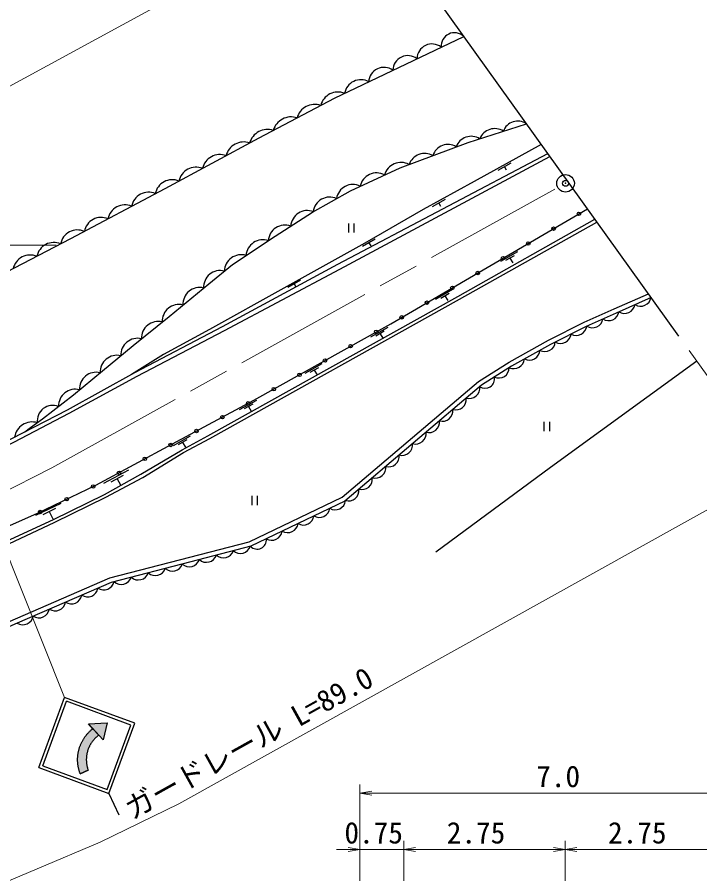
# Model space of a CAD drawing. Units: millimetres, scale not verified, with parts at other scales. Extents: x 40000 to 680000, y 20000 to 380000.
# Drawn here: x 301771 to 359982, y 241094 to 314103 of the extents above; entities that cross this region are included whole.
import ezdxf
from ezdxf.enums import TextEntityAlignment as Align

# ---------------------------------------------------------------- set-up
doc = ezdxf.new("R2010")
doc.units = ezdxf.units.MM
doc.header["$LTSCALE"] = 1000
doc.header["$PDMODE"] = 32
doc.header["$PDSIZE"] = 500
doc.linetypes.add('CHAIN', pattern=[18.5, 12, -1.5, 3.5, -1.5])
for name, color, linetype, lineweight in [('M-BGD', 7, 'Continuous', 25), ('M-BMK', 2, 'CHAIN', 13), ('M-BMK-OTRS', 5, 'Continuous', 25), ('M-BMK-SRVR', 3, 'Continuous', 25), ('M-STR-HTXT', 7, 'Continuous', 13), ('M-STR-STRC', 7, 'Continuous', 25)]:
    doc.layers.add(name, color=color, linetype=linetype, lineweight=lineweight)
doc.layers.add('M-OTRS', color=6, linetype='Continuous')
doc.styles.add('ＭＳ ゴシック', font='')
doc.styles.get('ＭＳ ゴシック').set_extended_font_data('MS Gothic')

# ---------------------------------------------------------------- blocks, each defined once
blk = doc.blocks.new('open_arrow')
at = {"color": 0, "linetype": 'Continuous', "lineweight": -2}
blk.add_lwpolyline([(7.5, 1.25), (0, 0), (7.5, -1.25)], dxfattribs=at)

msp = doc.modelspace()

# ---------------------------------------------------------------- hatches: boundary and pattern name
at = {"layer": 'M-STR-STRC'}
for points in [[(308736, 252917), (308700, 252890), (308664, 252862), (308629, 252834), (308594, 252805), (308560, 252776), (308526, 252746), (308493, 252716), (308460, 252685), (308428, 252653), (308396, 252621), (308365, 252588), (308335, 252555), (308305, 252521), (308275, 252487), (308247, 252452), (308219, 252417), (308191, 252381), (308164, 252345), (308138, 252308), (308113, 252271), (308088, 252233), (308063, 252195), (308040, 252156), (308017, 252118), (307995, 252078), (307973, 252039), (307952, 251999), (307932, 251958), (307913, 251917), (307894, 251876), (307876, 251835), (307859, 251793), (307842, 251751), (307826, 251709), (307811, 251667), (307797, 251624), (307784, 251581), (307771, 251537), (307759, 251494), (307747, 251450), (307737, 251406), (307727, 251362), (307718, 251318), (307710, 251274), (307702, 251229), (307696, 251185), (307690, 251140), (307685, 251095), (307680, 251050), (307677, 251005), (307674, 250960), (307672, 250915), (307671, 250870), (307671, 250825), (307671, 250780), (307672, 250734), (307674, 250689), (307677, 250644), (307680, 250599), (307685, 250554), (307690, 250510), (307696, 250465), (307702, 250420), (307710, 250376), (307718, 250331), (307727, 250287), (307737, 250243), (307747, 250199), (307759, 250156), (307771, 250112), (307784, 250069), (307797, 250026), (307812, 249983), (307827, 249940), (307828, 249936), (307153, 249625), (307139, 249662), (307119, 249716), (307100, 249771), (307083, 249826), (307066, 249882), (307050, 249938), (307035, 249994), (307021, 250050), (307008, 250107), (306996, 250164), (306985, 250221), (306974, 250278), (306965, 250335), (306957, 250393), (306950, 250450), (306944, 250508), (306939, 250566), (306935, 250624), (306932, 250682), (306930, 250740), (306929, 250798), (306929, 250856), (306930, 250914), (306932, 250972), (306936, 251030), (306940, 251088), (306945, 251146), (306951, 251203), (306958, 251261), (306966, 251319), (306975, 251376), (306985, 251433), (306996, 251490), (307008, 251547), (307022, 251603), (307036, 251660), (307051, 251716), (307067, 251772), (307084, 251827), (307102, 251882), (307121, 251937), (307141, 251992), (307161, 252046), (307183, 252100), (307206, 252153), (307230, 252206), (307254, 252259), (307280, 252311), (307306, 252363), (307333, 252414), (307361, 252465), (307391, 252515), (307420, 252565), (307451, 252614), (307483, 252663), (307515, 252711), (307549, 252758), (307583, 252805), (307618, 252852), (307654, 252898), (307690, 252943), (307728, 252987), (307766, 253031), (307805, 253074), (307844, 253116), (307885, 253158), (307926, 253199), (307967, 253240), (308010, 253279), (308053, 253318), (308097, 253356), (308141, 253393), (308187, 253430), (308232, 253466), (307864, 253867), (309435, 253973), (309105, 252515)], [(308428, 252653), (308460, 252685), (308493, 252716), (308526, 252746), (308560, 252776), (308594, 252805), (308629, 252834), (308664, 252862), (308700, 252890), (308736, 252917), (308232, 253466), (308187, 253430), (308141, 253393), (308097, 253356), (308053, 253318), (308010, 253279), (307967, 253240), (307926, 253199), (307885, 253158), (307844, 253116), (307805, 253074), (307766, 253031), (307728, 252987), (307690, 252943), (307654, 252898), (307618, 252852), (307583, 252805), (307549, 252758), (307515, 252711), (307483, 252663), (307451, 252614), (307420, 252565), (307391, 252515), (307361, 252465), (307333, 252414), (307306, 252363), (307280, 252311), (307254, 252259), (307230, 252206), (307206, 252153), (307183, 252100), (307161, 252046), (307141, 251992), (307121, 251937), (307102, 251882), (307084, 251827), (307067, 251772), (307051, 251716), (307036, 251660), (307022, 251603), (307008, 251547), (306996, 251490), (306985, 251433), (306975, 251376), (306966, 251319), (306958, 251261), (306951, 251203), (306945, 251146), (306940, 251088), (306936, 251030), (306932, 250972), (306930, 250914), (306929, 250856), (306929, 250798), (306930, 250740), (306932, 250682), (306935, 250624), (306939, 250566), (306944, 250508), (306950, 250450), (306957, 250393), (306965, 250335), (306974, 250278), (306985, 250221), (306996, 250164), (307008, 250107), (307021, 250050), (307035, 249994), (307050, 249938), (307066, 249882), (307083, 249826), (307100, 249771), (307119, 249716), (307139, 249662), (307153, 249625), (307828, 249936), (307812, 249983), (307797, 250026), (307784, 250069), (307771, 250112), (307759, 250156), (307747, 250199), (307737, 250243), (307727, 250287), (307718, 250331), (307710, 250376), (307702, 250420), (307696, 250465), (307690, 250510), (307685, 250554), (307680, 250599), (307677, 250644), (307674, 250689), (307672, 250734), (307671, 250780), (307671, 250825), (307671, 250870), (307672, 250915), (307674, 250960), (307677, 251005), (307680, 251050), (307685, 251095), (307690, 251140), (307696, 251185), (307702, 251229), (307710, 251274), (307718, 251318), (307727, 251362), (307737, 251406), (307747, 251450), (307759, 251494), (307771, 251537), (307784, 251581), (307797, 251624), (307811, 251667), (307826, 251709), (307842, 251751), (307859, 251793), (307876, 251835), (307894, 251876), (307913, 251917), (307932, 251958), (307952, 251999), (307973, 252039), (307995, 252078), (308017, 252118), (308040, 252156), (308063, 252195), (308088, 252233), (308113, 252271), (308138, 252308), (308164, 252345), (308191, 252381), (308219, 252417), (308247, 252452), (308275, 252487), (308305, 252521), (308335, 252555), (308365, 252588), (308396, 252621)]]:
    msp.add_hatch(color=256, dxfattribs=at).paths.add_polyline_path(points)

# ---------------------------------------------------------------- linework, layer by layer
at = {"layer": 'M-BGD'}
for p, q in [((343858, 301658), (342766, 301030)), ((343312, 301344), (343471, 301085)), ((338259, 298571), (337167, 297943)), ((337713, 298257), (337872, 297998)), ((330025, 296522), (330025, 295740)), ((330492, 296522), (330492, 295740)), ((332307, 295181), (331215, 294552)), ((331761, 294866), (331921, 294607)), ((344441, 294104), (342985, 293266)), ((344147, 293773), (343419, 293354)), ((343783, 293564), (344025, 293170)), ((325934, 291678), (324842, 291049)), ((325388, 291363), (325532, 291130)), ((338904, 290884), (337448, 290047)), ((338610, 290554), (337882, 290135)), ((338246, 290344), (338489, 289950)), ((333368, 287665), (331912, 286827)), ((333074, 287334), (332346, 286915)), ((332710, 287125), (332952, 286731)), ((327762, 284559), (326306, 283721)), ((327468, 284228), (326740, 283809)), ((327104, 284019), (327346, 283625)), ((322166, 281441), (320694, 280630)), ((321865, 281115), (321130, 280710)), ((321497, 280912), (321726, 280525)), ((346680, 279612), (346680, 278829)), ((347147, 279612), (347147, 278829)), ((316538, 278404), (315082, 277566)), ((316244, 278074), (315515, 277655)), ((315879, 277864), (316136, 277448)), ((311256, 275489), (309140, 274355)), ((310821, 275029), (309764, 274462)), ((310292, 274746), (310574, 274256)), ((321776, 273299), (321776, 272517)), ((322243, 273299), (322243, 272517)), ((305504, 272659), (303338, 271624)), ((305048, 272220), (303966, 271703)), ((304507, 271961), (304827, 271340))]:
    msp.add_line(p, q, dxfattribs=at)
for points in [[(258369, 273565), (281158, 283405), (296448, 290037), (300902, 292395), (306350, 295226), (314382, 299505), (322401, 303817), (328820, 307194), (339847, 312457)], [(302418, 278755), (302900, 279123), (303946, 279859), (306571, 281919), (309043, 283963), (311657, 286121), (314725, 288592), (318113, 291381), (320130, 293028), (323767, 295442), (326956, 297493), (330195, 299310), (334428, 301270), (340224, 303428), (345192, 305017)], [(346451, 303263), (340742, 300094), (336390, 297707), (331403, 294838), (324503, 290994), (318175, 287493), (314255, 285356), (311527, 283662)], [(254842, 264123), (257141, 264500), (260558, 264982), (263135, 265301), (267716, 266290), (273434, 267620), (277658, 268715), (282643, 270231), (287622, 272081), (292636, 274118), (297332, 276255), (301330, 278190), (306054, 280642), (311815, 283821), (319291, 287751), (329124, 293038), (347009, 302487)], [(254886, 263796), (257191, 264174), (260601, 264655), (263191, 264975), (267788, 265968), (273513, 267300), (277747, 268397), (282749, 269918), (287742, 271773), (292767, 273814), (297472, 275957), (301478, 277895), (306209, 280351), (311994, 283521), (319440, 287386), (329280, 292619), (347203, 302217)], [(268170, 260340), (274616, 261763), (279322, 262993), (284933, 264766), (291167, 266832), (296778, 268858), (303521, 271832), (308479, 274209), (315026, 277733), (321966, 281455), (333640, 287980), (350402, 297763)], [(266954, 255930), (266883, 257316), (267511, 258259), (268374, 259108), (269172, 259649), (281593, 262939), (283978, 263548), (286201, 264066), (289962, 265247), (295508, 267316), (300497, 269286), (304867, 271304), (309213, 273430), (312325, 275169), (315837, 277221), (318031, 278429), (339356, 290283), (351026, 296894)], [(269172, 259649), (269244, 259390), (281656, 262697), (284038, 263305), (286266, 263824), (290060, 264962), (295604, 267018), (300574, 268980), (304975, 271078), (309329, 273209), (312477, 274872), (315961, 277003), (318208, 278199), (339478, 290065), (351210, 296638)], [(355821, 290218), (352837, 288884), (350292, 287746), (347259, 286208), (343935, 284358), (341352, 282729), (329703, 272857), (321698, 269021), (316593, 267688), (309796, 265931), (301786, 262470), (297245, 260475), (295655, 260046), (290832, 258706), (286710, 257582), (283284, 257182), (278733, 256610), (275060, 256416), (269261, 256057), (264263, 255781), (260768, 255657)], [(261226, 256053), (264244, 256180), (269237, 256456), (275037, 256815), (278697, 257009), (283236, 257579), (286634, 257976), (290726, 259091), (295550, 260432), (297112, 260853), (301626, 262836), (309666, 266310), (316492, 268076), (321560, 269398), (329483, 273196), (341115, 283052), (343731, 284702), (347071, 286561), (350120, 288107), (352675, 289250), (355593, 290536)], [(337469, 268528), (347258, 275743), (359712, 284801)]]:
    msp.add_lwpolyline(points, dxfattribs=at)
for centre in [(349674, 297338), (347515, 296078), (345356, 294818), (343197, 293558), (341038, 292298), (338879, 291037), (336719, 289777), (334560, 288517), (332388, 287280), (330206, 286060), (328023, 284841), (325841, 283621), (323659, 282401), (321472, 281190), (319269, 280008), (317066, 278827), (314863, 277645), (312661, 276460), (310460, 275275), (308253, 274100), (305999, 273020), (303744, 271939)]:
    msp.add_circle(centre, 150, dxfattribs=at)
for centre, radius, start, end in [((339060, 311638), 1136, 46.13839, 184.88312), ((337134, 310556), 1265, 51.1236, 179.89792), ((335089, 309544), 1280, 52.43787, 178.58364), ((333046, 308526), 1298, 53.97336, 177.04816), ((331073, 307363), 1404, 61.17197, 169.84954), ((329125, 306201), 1520, 68.10954, 165.50084), ((327146, 305094), 1571, 71.14809, 164.36029), ((325134, 304014), 1584, 71.64362, 163.86476), ((344452, 303940), 1306, 55.52418, 159.94794), ((323121, 302943), 1588, 72.00066, 163.92069), ((342488, 303215), 1385, 57.83915, 157.63297), ((340487, 302584), 1364, 58.13704, 160.06397), ((321099, 301895), 1569, 71.5757, 164.96312), ((338495, 301920), 1333, 57.8234, 163.05148), ((319066, 300853), 1538, 70.33479, 166.20403), ((336528, 301057), 1430, 61.08331, 159.76234), ((334504, 300249), 1470, 62.35908, 164.19045), ((317034, 299810), 1509, 69.10803, 167.43079), ((332402, 299420), 1409, 60.80553, 168.8676), ((315003, 298761), 1486, 67.95689, 168.39446), ((330393, 298440), 1400, 63.42049, 171.60241), ((312976, 297705), 1471, 67.14142, 168.94447), ((328429, 297345), 1422, 66.00703, 172.58687), ((310954, 296644), 1462, 66.67907, 169.40681), ((326513, 296206), 1416, 69.03957, 176.23522), ((308931, 295584), 1452, 66.21885, 169.86703), ((306909, 294514), 1452, 65.92, 169.66774), ((324611, 294958), 1427, 69.96135, 175.97572), ((322731, 293685), 1447, 71.61887, 175.58656), ((304894, 293428), 1469, 66.45907, 168.46471), ((302890, 292332), 1500, 67.89197, 167.03181), ((320880, 292411), 1444, 73.6077, 177.96913), ((319083, 291095), 1412, 75.45937, 183.15262), ((317326, 289645), 1416, 75.82617, 183.06873), ((354934, 290364), 898, 237.49751, 350.68643), ((315559, 288197), 1416, 75.58044, 182.82204), ((353565, 289752), 898, 237.49751, 350.68643), ((352196, 289139), 898, 237.49635, 350.68528), ((313801, 286736), 1433, 76.155, 181.63986), ((349450, 287874), 898, 240.29428, 353.4832), ((350826, 288527), 898, 237.49635, 350.68528), ((348112, 287195), 898, 240.29428, 353.4832), ((312051, 285283), 1448, 77.31513, 181.20736), ((346762, 286498), 898, 242.51239, 355.70131), ((345452, 285768), 898, 242.51239, 355.70131), ((310287, 283844), 1443, 77.33625, 181.76446), ((344100, 285103), 946, 247.1928, 352.01609), ((342835, 284249), 898, 245.64368, 358.83261), ((308514, 282411), 1428, 76.5853, 182.59139), ((341662, 283288), 815, 236.35795, 10.09168), ((340319, 282502), 898, 253.68279, 6.87171), ((306723, 280974), 1420, 75.1353, 181.98514), ((339175, 281532), 898, 253.68279, 6.87171), ((304817, 279679), 1338, 68.65531, 186.12785), ((338030, 280562), 898, 253.68279, 6.87171), ((336886, 279593), 898, 253.68279, 6.87171), ((303039, 278113), 1491, 72.5364, 172.40825), ((335742, 278623), 898, 253.68279, 6.87171), ((334597, 277653), 898, 253.68279, 6.87171), ((333453, 276683), 898, 253.68279, 6.87171), ((332308, 275714), 898, 253.68279, 6.87171), ((331164, 274744), 898, 253.68279, 6.87171), ((330020, 273774), 898, 253.68279, 6.87171), ((328888, 272999), 884, 238.49283, 354.3622), ((326183, 271719), 898, 239.01581, 352.20474), ((327536, 272367), 898, 239.01581, 352.20474), ((324831, 271071), 898, 239.01581, 352.20474), ((323478, 270422), 898, 239.01581, 352.20474), ((322232, 269556), 790, 223.70158, 6.94992), ((320810, 269300), 898, 228.03042, 341.21934), ((317907, 268542), 898, 228.03042, 341.21934), ((319359, 268921), 898, 228.03042, 341.21934), ((315005, 267788), 898, 227.90539, 341.09431), ((316457, 268164), 898, 227.90539, 341.09431), ((312100, 267037), 898, 227.90539, 341.09431), ((313552, 267413), 898, 227.90539, 341.09431), ((309150, 266216), 922, 237.56541, 346.12532), ((310648, 266662), 898, 227.90539, 341.09431), ((307771, 265595), 898, 236.77277, 349.9617), ((306394, 265000), 898, 236.77277, 349.9617), ((303640, 263810), 898, 236.77277, 349.9617), ((305017, 264405), 898, 236.77277, 349.9617), ((302259, 263218), 898, 237.12266, 350.31159)]:
    msp.add_arc(centre, radius, start, end, dxfattribs=at)
at = {"layer": 'M-BMK'}
msp.add_lwpolyline([(254609, 260175), (257576, 260532), (267462, 262131), (274746, 263772), (280321, 265335), (284482, 266739), (291560, 269387), (298629, 272591), (304739, 275692), (348530, 299940)], dxfattribs=at)
at = {"layer": 'M-BMK-OTRS'}
msp.add_line((358194, 286914), (337712, 315431), dxfattribs=at)
at = {"layer": 'M-BMK-SRVR'}
msp.add_circle((348530, 299940), 750, dxfattribs=at)
msp.add_circle((348530, 299940), 750, dxfattribs=at)
at = {"layer": 'M-OTRS'}
msp.add_point((348530, 299940), dxfattribs=at)
at = {"layer": 'M-STR-HTXT'}
for p, q in [((283919, 298846), (331155, 324559)), ((367434, 274050), (359062, 285706)), ((300322, 269877), (305822, 256120)), ((331002, 243661), (331002, 248713)), ((331002, 247963), (366002, 247963)), ((331002, 236094), (331002, 243911)), ((334752, 236094), (334752, 243911)), ((348502, 236694), (348502, 243911)), ((329002, 243161), (336752, 243161)), ((334752, 243161), (348502, 243161)), ((348502, 243161), (362252, 243161))]:
    msp.add_line(p, q, dxfattribs=at)
for points in [[(256467, 263719), (264591, 294677), (305107, 294677)], [(273914, 232652), (281676, 234318), (289520, 236478), (298068, 239247), (308837, 243806), (315558, 247075), (366480, 275379)]]:
    msp.add_lwpolyline(points, dxfattribs=at)
at = {"layer": 'M-STR-STRC'}
for p, q in [((303628, 250146), (305822, 256120)), ((303949, 250295), (305970, 255800)), ((311796, 253927), (305822, 256120)), ((311475, 253778), (305970, 255800)), ((307864, 253867), (309435, 253973)), ((309105, 252515), (307864, 253867)), ((309435, 253973), (309105, 252515)), ((309454, 248273), (311475, 253778)), ((309603, 247953), (311796, 253927)), ((303628, 250146), (309602, 247952)), ((303949, 250295), (309454, 248273)), ((307153, 249625), (307828, 249936)), ((309602, 247952), (310443, 246137))]:
    msp.add_line(p, q, dxfattribs=at)
for points in [[(308232, 253466), (308736, 252917), (308700, 252890), (308664, 252862), (308629, 252834), (308594, 252805), (308560, 252776), (308526, 252746), (308493, 252716), (308460, 252685), (308428, 252653), (308396, 252621), (308365, 252588), (308335, 252555), (308305, 252521), (308275, 252487), (308247, 252452), (308219, 252417), (308191, 252381), (308164, 252345), (308138, 252308), (308113, 252271), (308088, 252233), (308063, 252195), (308040, 252156), (308017, 252118), (307995, 252078), (307973, 252039), (307952, 251999), (307932, 251958), (307913, 251917), (307894, 251876), (307876, 251835), (307859, 251793), (307842, 251751), (307826, 251709), (307811, 251667), (307797, 251624), (307784, 251581), (307771, 251537), (307759, 251494), (307747, 251450), (307737, 251406), (307727, 251362), (307718, 251318), (307710, 251274), (307702, 251229), (307696, 251185), (307690, 251140), (307685, 251095), (307680, 251050), (307677, 251005), (307674, 250960), (307672, 250915), (307671, 250870), (307671, 250825), (307671, 250780), (307672, 250734), (307674, 250689), (307677, 250644), (307680, 250599), (307685, 250554), (307690, 250510), (307696, 250465), (307702, 250420), (307710, 250376), (307718, 250331), (307727, 250287), (307737, 250243), (307747, 250199), (307759, 250156), (307771, 250112), (307784, 250069), (307797, 250026), (307812, 249983), (307827, 249940), (307828, 249936), (307153, 249625), (307139, 249662), (307119, 249716), (307100, 249771), (307083, 249826), (307066, 249882), (307050, 249938), (307035, 249994), (307021, 250050), (307008, 250107), (306996, 250164), (306985, 250221), (306974, 250278), (306965, 250335), (306957, 250393), (306950, 250450), (306944, 250508), (306939, 250566), (306935, 250624), (306932, 250682), (306930, 250740), (306929, 250798), (306929, 250856), (306930, 250914), (306932, 250972), (306936, 251030), (306940, 251088), (306945, 251146), (306951, 251203), (306958, 251261), (306966, 251319), (306975, 251376), (306985, 251433), (306996, 251490), (307008, 251547), (307022, 251603), (307036, 251660), (307051, 251716), (307067, 251772), (307084, 251827), (307102, 251882), (307121, 251937), (307141, 251992), (307161, 252046), (307183, 252100), (307206, 252153), (307230, 252206), (307254, 252259), (307280, 252311), (307306, 252363), (307333, 252414), (307361, 252465), (307391, 252515), (307420, 252565), (307451, 252614), (307483, 252663), (307515, 252711), (307549, 252758), (307583, 252805), (307618, 252852), (307654, 252898), (307690, 252943), (307728, 252987), (307766, 253031), (307805, 253074), (307844, 253116), (307885, 253158), (307926, 253199), (307967, 253240), (308010, 253279), (308053, 253318), (308097, 253356), (308141, 253393), (308187, 253430)], [(307864, 253867), (309435, 253973), (309105, 252515)], [(307864, 253867), (309435, 253973), (309105, 252515)], [(308232, 253466), (307864, 253867), (309435, 253973), (309105, 252515), (308736, 252917)]]:
    msp.add_lwpolyline(points, close=True, dxfattribs=at)

# ---------------------------------------------------------------- block references
at = {"layer": 'M-STR-HTXT', "xscale": 133, "yscale": 133}
for p in [(331002, 247963), (334752, 243161), (334752, 243161), (348502, 243161)]:
    msp.add_blockref('open_arrow', p, dxfattribs=at)
at = {"layer": 'M-STR-HTXT', "xscale": 133, "yscale": 133, "rotation": 180}
for p in [(331002, 243161), (348502, 243161)]:
    msp.add_blockref('open_arrow', p, dxfattribs=at)

# ---------------------------------------------------------------- texts
at = {"layer": 'M-STR-HTXT', "style": 'ＭＳ ゴシック'}
msp.add_text('ガードレール L=89.0', height=1833, rotation=29.067, dxfattribs=at).set_placement((322223, 250962), align=Align.BOTTOM_CENTER)
for s, p in [('7.0', (347902, 249401)), ('0.75', (332172, 244598)), ('2.75', (340897, 244598)), ('2.75', (354647, 244598))]:
    msp.add_text(s, height=1833, dxfattribs=at).set_placement(p, align=Align.MIDDLE_CENTER)

doc.saveas('drawing.dxf')
